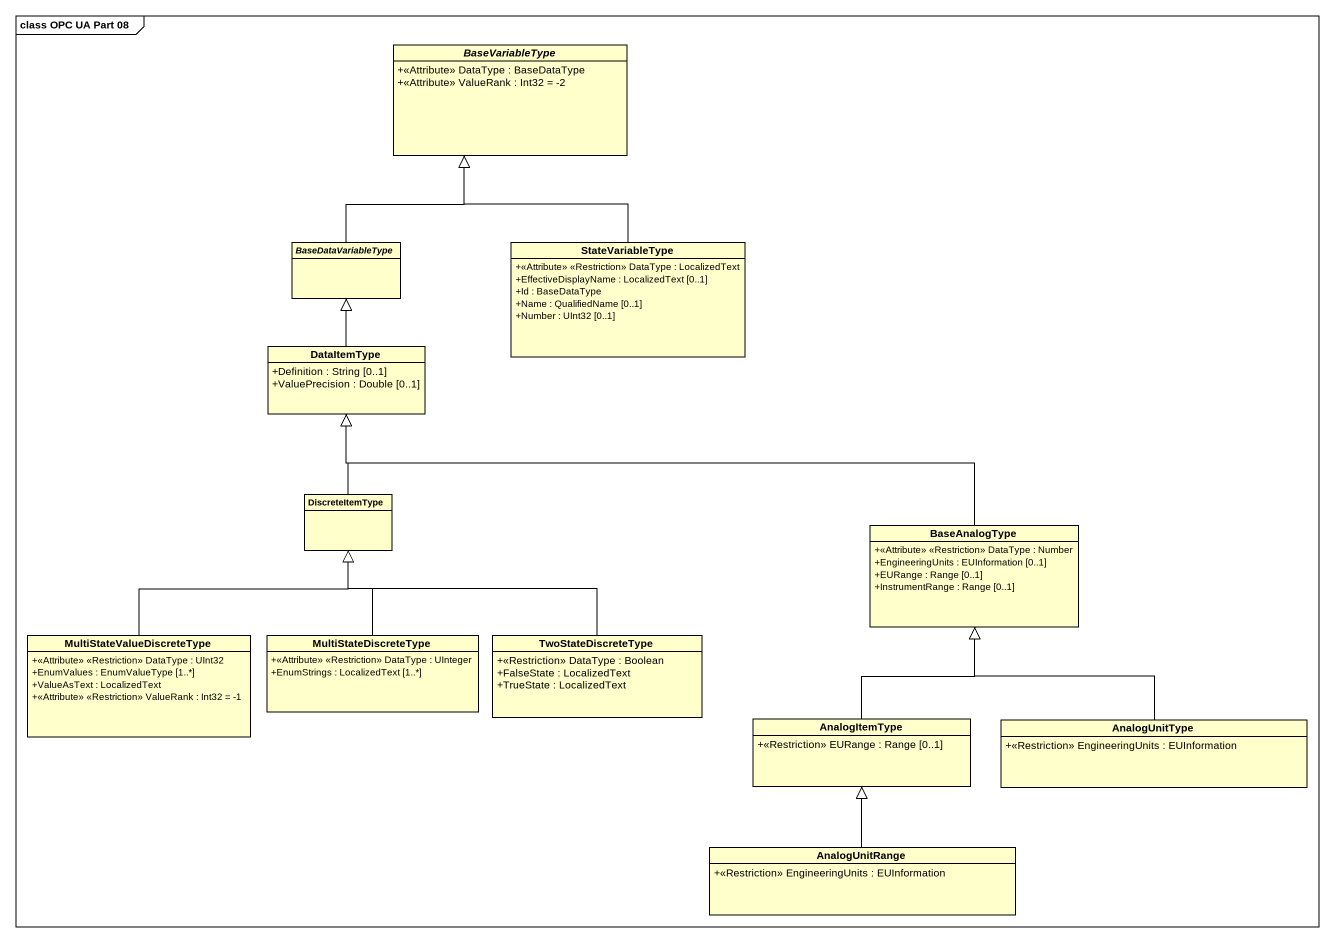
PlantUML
@startuml
mainframe class OPC UA Part 08
hide circle
hide empty members
skinparam classAttributeIconSize 0
abstract class BaseVariableType {
  +<<Attribute>> DataType : BaseDataType
  +<<Attribute>> ValueRank : Int32 = -2
}
abstract class BaseDataVariableType
class StateVariableType {
  +<<Attribute>> <<Restriction>> DataType : LocalizedText
  +EffectiveDisplayName : LocalizedText [0..1]
  +Id : BaseDataType
  +Name : QualifiedName [0..1]
  +Number : UInt32 [0..1]
}
class DataItemType {
  +Definition : String [0..1]
  +ValuePrecision : Double [0..1]
}
class DiscreteItemType
class BaseAnalogType {
  +<<Attribute>> <<Restriction>> DataType : Number
  +EngineeringUnits : EUInformation [0..1]
  +EURange : Range [0..1]
  +InstrumentRange : Range [0..1]
}
class MultiStateValueDiscreteType {
  +<<Attribute>> <<Restriction>> DataType : UInt32
  +EnumValues : EnumValueType [1..*]
  +ValueAsText : LocalizedText
  +<<Attribute>> <<Restriction>> ValueRank : Int32 = -1
}
class MultiStateDiscreteType {
  +<<Attribute>> <<Restriction>> DataType : UInteger
  +EnumStrings : LocalizedText [1..*]
}
class TwoStateDiscreteType {
  +<<Restriction>> DataType : Boolean
  +FalseState : LocalizedText
  +TrueState : LocalizedText
}
class AnalogItemType {
  +<<Restriction>> EURange : Range [0..1]
}
class AnalogUnitType {
  +<<Restriction>> EngineeringUnits : EUInformation
}
class AnalogUnitRange {
  +<<Restriction>> EngineeringUnits : EUInformation
}
BaseDataVariableType -up-|> BaseVariableType
StateVariableType -up-|> BaseVariableType
DataItemType -up-|> BaseDataVariableType
DiscreteItemType -up-|> DataItemType
BaseAnalogType -left-|> DataItemType
MultiStateValueDiscreteType -up-|> DiscreteItemType
MultiStateDiscreteType -up-|> DiscreteItemType
TwoStateDiscreteType -up-|> DiscreteItemType
AnalogItemType -up-|> BaseAnalogType
AnalogUnitType -up-|> BaseAnalogType
AnalogUnitRange -up-|> AnalogItemType
@enduml
